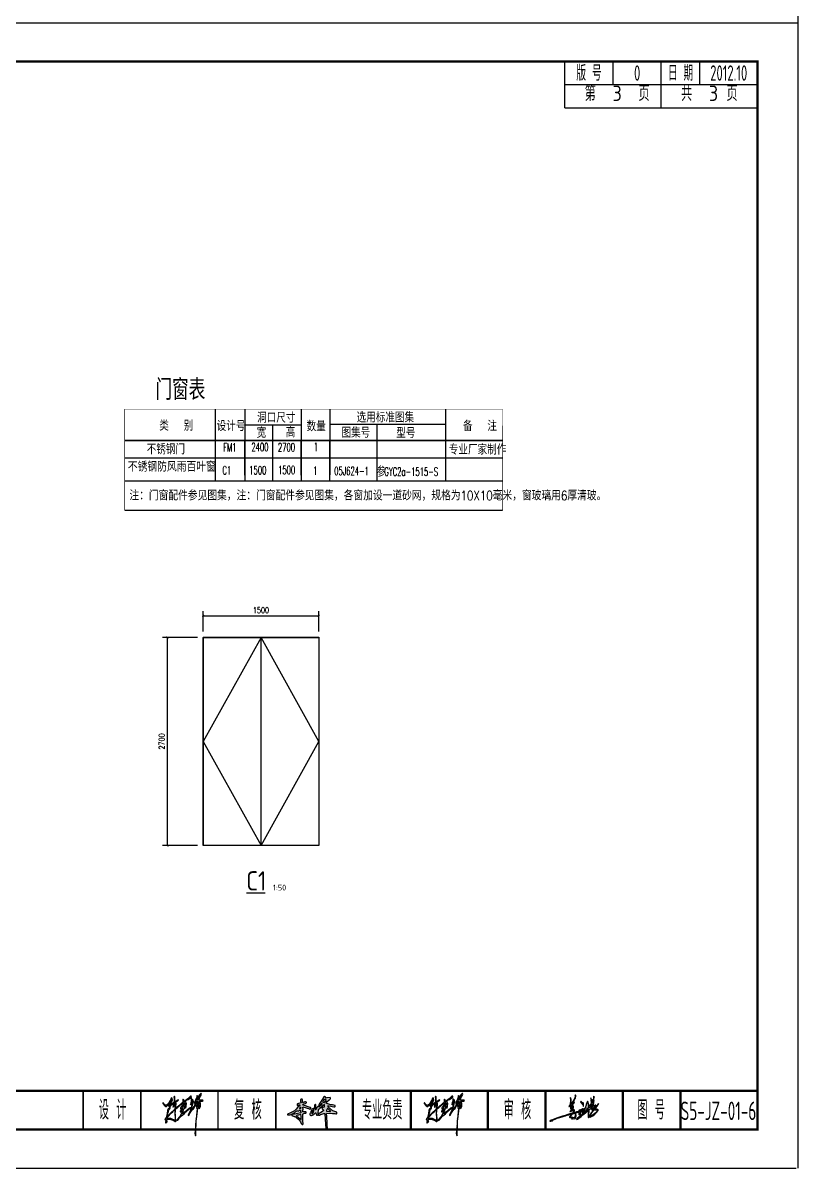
# Model space of a CAD drawing. Extents: x 45837 to 287007, y -98586 to 328021.
# Drawn here: x 67776 to 87887, y -98586 to -68886 of the extents above; entities that cross this region are included whole.
import ezdxf
from ezdxf.enums import TextEntityAlignment as Align

# ---------------------------------------------------------------- set-up
doc = ezdxf.new("R2010")
doc.units = 0
doc.header["$LTSCALE"] = 1000
doc.header["$MEASUREMENT"] = 0
for name, color, linetype in [('DIM_SYMB', 3, 'Continuous'), ('FHDI签名', 4, 'Continuous'), ('HIDE_B', 7, 'Continuous'), ('PUB_DIM', 3, 'Continuous'), ('PUB_TEXT', 7, 'Continuous'), ('QQ', 8, 'Continuous'), ('WALL', 9, 'Continuous'), ('图框', 7, 'Continuous'), ('文字', 7, 'Continuous'), ('栏目', 3, 'Continuous'), ('次轮廓线', 7, 'Continuous'), ('立面', 4, 'Continuous'), ('页码', 3, 'Continuous'), ('ＦＨＤＩ', 4, 'Continuous')]:
    doc.layers.add(name, color=color, linetype=linetype)
doc.styles.add('_HZTXT', font='txt.shx', dxfattribs={"width": 0.8, "bigfont": 'hztxt.shx'})
doc.styles.add('_SIMPLEX', font='SIMPLEX.shx', dxfattribs={"width": 0.8})
doc.styles.add('DIM_FONT', font='SIMPLEX', dxfattribs={"width": 0.7, "bigfont": 'GBCBIG'})
doc.styles.get("Standard").update_dxf_attribs({"font": 'gbenor.shx', "bigfont": 'gbcbig.shx'})
doc.dimstyles.new('DIMN50', dxfattribs={"dimscale": 0.5, "dimtxt": 300, "dimasz": 100, "dimexe": 250, "dimexo": 300, "dimgap": 150, "dimtad": 1, "dimdec": 0, "dimzin": 0, "dimdsep": 46, "dimtxsty": 'DIM_FONT', "dimblk": 'ARCHTICK', "dimcen": 0.09, "dimclrt": 7, "dimazin": 2, "dimtfac": 1, "dimtdec": 0, "dimtix": 1, "dimtmove": 2, "dimatfit": 3, "dimldrblk": 'ARCHTICK', "dimfxl": 0, "dimtolj": 1, "dimtzin": 0, "dimarcsym": 0})

# ---------------------------------------------------------------- blocks, each defined once
blk = doc.blocks.new('dwe')
at = {"linetype": 'Continuous'}
h = blk.add_hatch(color=256, dxfattribs=at)
h.paths.add_polyline_path([(32168.211, 20455.517), (32168.241, 20455.539, -0.076928), (32168.279, 20455.581, 0.343108), (32168.261, 20455.634), (32168.259, 20455.641), (32168.098, 20455.626, 0.082763), (32168.019, 20455.601), (32167.999, 20455.601), (32167.999, 20455.631), (32168.009, 20455.631), (32168.009, 20455.681, 0.433644), (32167.913, 20455.649, -0.083988), (32167.883, 20455.609), (32167.683, 20455.289, 0.241959), (32167.666, 20455.209, 0.088677), (32167.692, 20455.188), (32167.728, 20455.205, 0.005615), (32167.732, 20455.206), (32167.753, 20455.259, 0.154483), (32167.799, 20455.331, -1.209197), (32167.826, 20455.284, -0.109257), (32167.801, 20455.257, -0.116079), (32167.732, 20455.206), (32167.724, 20455.186, 0.148804), (32167.689, 20455.151), (32167.659, 20455.151), (32167.656, 20455.159, 0.636863), (32167.601, 20455.159, 0.220295), (32167.554, 20455.063), (32167.509, 20455.001), (32167.489, 20455.001), (32167.489, 20455.061), (32167.503, 20455.09), (32167.519, 20455.141), (32167.519, 20455.251), (32167.506, 20455.259, 0.524003), (32167.444, 20455.25), (32167.434, 20455.191), (32167.409, 20455.041), (32167.389, 20455.041), (32167.386, 20455.049, 0.551868), (32167.326, 20455.044, 0.11852), (32167.275, 20454.953, 0.071169), (32167.244, 20454.872), (32167.226, 20454.844, 0.10155), (32167.204, 20454.793, 0.705859), (32167.28, 20454.707, 0.161527), (32167.499, 20454.851), (32167.519, 20454.851), (32167.524, 20454.772), (32167.541, 20454.744), (32167.549, 20454.731), (32167.599, 20454.731), (32167.609, 20454.751), (32167.639, 20454.751), (32167.649, 20454.731), (32167.709, 20454.731, -0.124355), (32167.928, 20454.806), (32167.979, 20454.811), (32168.014, 20454.241), (32168.024, 20454.042, 0.594077), (32168.096, 20454.014, 0.243104), (32168.119, 20454.081, -0.084195), (32168.094, 20454.301), (32168.084, 20454.631), (32168.074, 20454.731), (32168.069, 20454.731, -0.200858), (32168.089, 20454.831), (32168.369, 20454.816, -0.063439), (32168.549, 20454.791, 0.343108), (32168.601, 20454.809), (32168.609, 20454.811), (32168.609, 20454.881), (32168.397, 20454.957), (32168.381, 20454.965, -0.084673), (32168.261, 20455.054, 0.071442), (32168.234, 20455.076), (32168.191, 20455.124, -0.149027), (32168.139, 20455.201), (32168.199, 20455.201), (32168.449, 20455.151), (32168.489, 20455.151, -0.295923), (32168.509, 20455.171), (32168.509, 20455.221), (32168.368, 20455.256), (32168.29, 20455.266, -0.064135), (32168.087, 20455.327), (32168.039, 20455.341, -0.249173), (32168.071, 20455.399), (32168.086, 20455.414)])
h.paths.add_polyline_path([(32168.049, 20455.491), (32168.041, 20455.489), (32167.949, 20455.391), (32167.869, 20455.401), (32167.869, 20455.431), (32167.886, 20455.454), (32167.915, 20455.493), (32167.919, 20455.511), (32167.949, 20455.511), (32167.949, 20455.501), (32167.969, 20455.501), (32167.969, 20455.511), (32168.049, 20455.511)], flags=16)
h.paths.add_polyline_path([(32167.969, 20455.271), (32167.969, 20455.161), (32167.938, 20455.156, 0.064743), (32167.841, 20455.127, 0.693991), (32167.834, 20455.09), (32167.851, 20455.054), (32167.87, 20455.006), (32167.897, 20454.997), (32167.919, 20454.991), (32167.919, 20454.971, 0.179878), (32167.871, 20454.949), (32167.851, 20454.937), (32167.636, 20454.794), (32167.629, 20454.771), (32167.609, 20454.771), (32167.614, 20454.872), (32167.624, 20454.951, -0.325645), (32167.681, 20455.039), (32167.716, 20455.064), (32167.936, 20455.264), (32167.939, 20455.271)], flags=16)
h.paths.add_polyline_path([(32168.119, 20455.071, -0.181335), (32168.156, 20455.049), (32168.173, 20455.023), (32168.266, 20454.939), (32168.279, 20454.911), (32168.22, 20454.916), (32168.069, 20454.931), (32168.069, 20454.981, 0.293881)], flags=16)
h.paths.add_polyline_path([(32167.399, 20454.991), (32167.399, 20454.961), (32167.384, 20454.882, -0.295272), (32167.299, 20454.801), (32167.299, 20454.831, 0.067267), (32167.325, 20454.883), (32167.343, 20454.93, 0.163021), (32167.369, 20454.971), (32167.379, 20454.966), (32167.379, 20454.991)], flags=16)
h = blk.add_hatch(color=256, dxfattribs=at)
h.paths.add_polyline_path([(32166.859, 20455.021, 0.138813), (32166.844, 20455.08, 0.305012), (32166.819, 20455.091, -0.192582), (32166.829, 20455.151), (32167.178, 20455.047), (32167.179, 20455.041, 0.254771), (32167.259, 20455.061, 0.439902), (32167.211, 20455.125), (32166.866, 20455.239, 0.288836), (32166.829, 20455.251, -0.33185), (32166.89, 20455.307), (32166.978, 20455.326, 0.248777), (32167.013, 20455.359), (32167.019, 20455.361), (32167.019, 20455.391), (32167.006, 20455.399, 0.156902), (32166.949, 20455.421, -0.226549), (32166.938, 20455.406, 0.203273), (32166.849, 20455.381), (32166.819, 20455.381), (32166.814, 20455.442, 0.141014), (32166.799, 20455.551, 0.181335), (32166.719, 20455.531), (32166.719, 20455.441, -0.388078), (32166.731, 20455.359), (32166.62, 20455.327, 0.123602), (32166.566, 20455.304, 0.460019), (32166.549, 20455.231), (32166.619, 20455.231), (32166.649, 20455.251), (32166.689, 20455.251), (32166.689, 20455.231), (32166.656, 20455.204), (32166.631, 20455.179, -0.071068), (32166.566, 20455.124, -0.129017), (32166.191, 20454.837), (32166.039, 20454.781, 0.313509), (32166.056, 20454.739), (32166.059, 20454.731, 0.126518), (32166.277, 20454.786), (32166.297, 20454.795, 0.073631), (32166.529, 20454.951), (32166.569, 20454.951), (32166.569, 20454.941, 0.306384), (32166.63, 20454.957, 0.101225), (32166.689, 20454.981), (32166.709, 20454.981, 0.192884), (32166.729, 20454.881), (32166.729, 20454.851), (32166.711, 20454.847), (32166.409, 20454.771), (32166.289, 20454.771, -0.295923), (32166.269, 20454.751), (32166.269, 20454.701), (32166.39, 20454.656), (32166.417, 20454.647, -0.097505), (32166.536, 20454.569, -0.139219), (32166.756, 20454.289), (32166.799, 20454.241), (32166.839, 20454.241), (32166.859, 20454.271), (32166.859, 20454.331), (32166.844, 20454.36), (32166.829, 20454.781), (32166.857, 20454.795, -0.122446), (32166.998, 20454.826, 0.488889), (32166.999, 20454.901), (32166.839, 20454.891, -0.138685), (32166.834, 20454.962, -0.251793)])
h.paths.add_polyline_path([(32166.729, 20455.081), (32166.7, 20455.077), (32166.699, 20455.071), (32166.659, 20455.071), (32166.659, 20455.091, 0.200858), (32166.699, 20455.121), (32166.729, 20455.121)], flags=16)
h.paths.add_polyline_path([(32166.739, 20454.761), (32166.744, 20454.652), (32166.749, 20454.491, -0.10594), (32166.681, 20454.544), (32166.676, 20454.549), (32166.527, 20454.677), (32166.509, 20454.681), (32166.509, 20454.711, 0.075528), (32166.718, 20454.756)], flags=16)
at = {"color": 7, "linetype": 'Continuous'}
for points in [[(32167.692, 20455.188), (32167.728, 20455.205, 0.121773), (32167.801, 20455.257, 0.109257), (32167.826, 20455.284, 1.209197), (32167.799, 20455.331, -0.154483), (32167.753, 20455.259), (32167.724, 20455.186, 0.148804), (32167.689, 20455.151), (32167.659, 20455.151), (32167.656, 20455.159, 0.636863), (32167.601, 20455.159, 0.220295), (32167.554, 20455.063), (32167.509, 20455.001), (32167.489, 20455.001), (32167.489, 20455.061), (32167.503, 20455.09), (32167.519, 20455.141), (32167.519, 20455.251), (32167.506, 20455.259, 0.524003), (32167.444, 20455.25), (32167.434, 20455.191), (32167.409, 20455.041), (32167.389, 20455.041), (32167.386, 20455.049, 0.551868), (32167.326, 20455.044, 0.11852), (32167.275, 20454.953, 0.071169), (32167.244, 20454.872), (32167.226, 20454.844, 0.10155), (32167.204, 20454.793, 0.705859), (32167.28, 20454.707, 0.161527), (32167.499, 20454.851), (32167.519, 20454.851), (32167.524, 20454.772), (32167.541, 20454.744), (32167.549, 20454.731), (32167.599, 20454.731), (32167.609, 20454.751), (32167.639, 20454.751), (32167.649, 20454.731), (32167.709, 20454.731, -0.124355), (32167.928, 20454.806), (32167.979, 20454.811), (32168.014, 20454.241), (32168.024, 20454.042, 0.594077), (32168.096, 20454.014, 0.243104), (32168.119, 20454.081, -0.084195), (32168.094, 20454.301), (32168.084, 20454.631), (32168.074, 20454.731), (32168.069, 20454.731, -0.200858), (32168.089, 20454.831), (32168.369, 20454.816, -0.063439), (32168.549, 20454.791, 0.343108), (32168.601, 20454.809), (32168.609, 20454.811), (32168.609, 20454.881), (32168.397, 20454.957), (32168.381, 20454.965, -0.084673), (32168.261, 20455.054, 0.071442), (32168.234, 20455.076), (32168.191, 20455.124, -0.149027), (32168.139, 20455.201), (32168.199, 20455.201), (32168.449, 20455.151), (32168.489, 20455.151, -0.295923), (32168.509, 20455.171), (32168.509, 20455.221), (32168.368, 20455.256), (32168.29, 20455.266, -0.064135), (32168.087, 20455.327), (32168.039, 20455.341, -0.249173), (32168.071, 20455.399), (32168.086, 20455.414), (32168.211, 20455.517), (32168.241, 20455.539, -0.076928), (32168.279, 20455.581, 0.343108), (32168.261, 20455.634), (32168.259, 20455.641), (32168.098, 20455.626, 0.082763), (32168.019, 20455.601), (32167.999, 20455.601), (32167.999, 20455.631), (32168.009, 20455.631), (32168.009, 20455.681, 0.433644), (32167.913, 20455.649, -0.083988), (32167.883, 20455.609), (32167.683, 20455.289, 0.241959), (32167.666, 20455.209, 0.088677), (32167.692, 20455.188, 0.088677)], [(32167.379, 20454.966), (32167.369, 20454.971, -0.163021), (32167.343, 20454.93), (32167.325, 20454.883, -0.067267), (32167.299, 20454.831), (32167.299, 20454.801, 0.295272), (32167.384, 20454.882), (32167.399, 20454.961), (32167.399, 20454.991), (32167.379, 20454.991), (32167.379, 20454.966)]]:
    blk.add_lwpolyline(points, format="xyb", close=True, dxfattribs=at)
for points in [[(32166.289, 20454.771, -0.295923), (32166.269, 20454.751), (32166.269, 20454.701), (32166.39, 20454.656), (32166.417, 20454.647, -0.097505), (32166.536, 20454.569, -0.139219), (32166.756, 20454.289), (32166.799, 20454.241), (32166.839, 20454.241), (32166.859, 20454.271), (32166.859, 20454.331), (32166.844, 20454.36), (32166.829, 20454.781), (32166.857, 20454.795, -0.122446), (32166.998, 20454.826, 0.488889), (32166.999, 20454.901), (32166.839, 20454.891, -0.138685), (32166.834, 20454.962, -0.251793), (32166.859, 20455.021, 0.138813), (32166.844, 20455.08, 0.305012), (32166.819, 20455.091, -0.192582), (32166.829, 20455.151), (32167.178, 20455.047), (32167.179, 20455.041, 0.254771), (32167.259, 20455.061, 0.439902), (32167.211, 20455.125), (32166.866, 20455.239, 0.288836), (32166.829, 20455.251, -0.33185), (32166.89, 20455.307), (32166.978, 20455.326, 0.248777), (32167.013, 20455.359), (32167.019, 20455.361), (32167.019, 20455.391), (32167.006, 20455.399, 0.156902), (32166.949, 20455.421, -0.226549), (32166.938, 20455.406, 0.203273), (32166.849, 20455.381), (32166.819, 20455.381), (32166.814, 20455.442, 0.141014), (32166.799, 20455.551, 0.181335), (32166.719, 20455.531), (32166.719, 20455.441, -0.388078), (32166.731, 20455.359), (32166.62, 20455.327, 0.123602), (32166.566, 20455.304, 0.460019), (32166.549, 20455.231), (32166.619, 20455.231), (32166.649, 20455.251), (32166.689, 20455.251), (32166.689, 20455.231), (32166.656, 20455.204), (32166.631, 20455.179, -0.071068), (32166.566, 20455.124, -0.129017), (32166.191, 20454.837), (32166.039, 20454.781, 0.313509), (32166.056, 20454.739), (32166.059, 20454.731, 0.126518), (32166.277, 20454.786), (32166.297, 20454.795, 0.073631), (32166.529, 20454.951), (32166.569, 20454.951), (32166.569, 20454.941, 0.306384), (32166.63, 20454.957, 0.101225), (32166.689, 20454.981), (32166.709, 20454.981, 0.192884), (32166.729, 20454.881), (32166.729, 20454.851), (32166.711, 20454.847), (32166.409, 20454.771), (32166.289, 20454.771), (32166.279, 20454.781)], [(32166.699, 20455.071), (32166.7, 20455.077), (32166.729, 20455.081), (32166.729, 20455.121), (32166.699, 20455.121, -0.200858), (32166.659, 20455.091), (32166.659, 20455.071), (32166.699, 20455.071)], [(32167.629, 20454.771), (32167.636, 20454.794), (32167.851, 20454.937), (32167.871, 20454.949, -0.179878), (32167.919, 20454.971), (32167.919, 20454.991), (32167.897, 20454.997), (32167.87, 20455.006), (32167.851, 20455.054), (32167.834, 20455.09, -0.693991), (32167.841, 20455.127, -0.064743), (32167.938, 20455.156), (32167.969, 20455.161), (32167.969, 20455.271), (32167.939, 20455.271), (32167.936, 20455.264), (32167.716, 20455.064), (32167.681, 20455.039, 0.325645), (32167.624, 20454.951), (32167.614, 20454.872), (32167.609, 20454.771), (32167.629, 20454.771)], [(32168.279, 20454.911), (32168.266, 20454.939), (32168.173, 20455.023), (32168.156, 20455.049, 0.181335), (32168.119, 20455.071, -0.293881), (32168.069, 20454.981), (32168.069, 20454.931), (32168.22, 20454.916), (32168.279, 20454.911)], [(32166.749, 20454.491), (32166.744, 20454.652), (32166.739, 20454.761), (32166.718, 20454.756, -0.075528), (32166.509, 20454.711), (32166.509, 20454.681), (32166.527, 20454.677), (32166.676, 20454.549), (32166.681, 20454.544, 0.10594), (32166.749, 20454.491)]]:
    blk.add_lwpolyline(points, format="xyb", dxfattribs=at)
blk.add_lwpolyline([(32167.949, 20455.391), (32168.041, 20455.489), (32168.049, 20455.491), (32168.049, 20455.511), (32167.969, 20455.511), (32167.969, 20455.501), (32167.949, 20455.501), (32167.949, 20455.511), (32167.919, 20455.511), (32167.915, 20455.493), (32167.886, 20455.454), (32167.869, 20455.431), (32167.869, 20455.401), (32167.949, 20455.391)], dxfattribs=at)
blk = doc.blocks.new('chf')
at = {"linetype": 'Continuous'}
h = blk.add_hatch(color=4, dxfattribs=at)
h.paths.add_polyline_path([(283, 254), (289, 260), (293, 268), (292, 278), (288, 281), (286, 285), (288, 291), (301, 310), (310, 331), (309, 343), (305, 349), (301, 347), (298, 338), (292, 329), (282, 309), (279, 307), (272, 296), (261, 288), (256, 289), (250, 293), (236, 309), (233, 308), (232, 303), (248, 284), (256, 280), (263, 280), (269, 284), (286, 306), (304, 336), (298, 317), (284, 296), (279, 281), (286, 272), (286, 267), (284, 264), (276, 261), (271, 247), (267, 225), (267, 216), (265, 212), (261, 191), (250, 174), (252, 171), (258, 170), (255, 150), (255, 147), (258, 145), (265, 152), (270, 160), (266, 162), (264, 158), (262, 159), (264, 173), (276, 176), (298, 175), (323, 165), (334, 158), (336, 158), (340, 163), (337, 173), (337, 188), (335, 198), (336, 210), (334, 231), (336, 238), (336, 255), (341, 263), (351, 270), (356, 276), (363, 279), (377, 292), (384, 296), (387, 300), (396, 304), (396, 292), (383, 280), (383, 273), (379, 273), (377, 270), (378, 248), (373, 241), (373, 237), (377, 236), (391, 248), (390, 233), (371, 199), (346, 172), (346, 167), (355, 169), (361, 175), (364, 181), (385, 203), (406, 220), (420, 235), (423, 236), (449, 260), (452, 265), (450, 266), (411, 233), (394, 221), (403, 238), (401, 244), (396, 242), (398, 254), (401, 258), (403, 258), (414, 268), (416, 267), (419, 270), (419, 273), (422, 278), (421, 283), (423, 286), (424, 302), (421, 310), (419, 310), (402, 296), (401, 304), (403, 310), (410, 319), (419, 322), (425, 330), (435, 336), (439, 336), (454, 347), (465, 358), (464, 363), (463, 364), (458, 362), (436, 342), (403, 317), (403, 333), (398, 339), (394, 336), (396, 325), (396, 312), (380, 299), (376, 294), (373, 294), (359, 281), (337, 264), (340, 301), (338, 308), (335, 309), (323, 288), (326, 305), (331, 311), (353, 325), (359, 332), (356, 334), (334, 320), (332, 317), (327, 316), (329, 320), (331, 348), (330, 357), (327, 361), (325, 361), (323, 358), (325, 350), (325, 328), (322, 312), (297, 295), (294, 291), (294, 288), (296, 286), (299, 286), (301, 289), (319, 301), (317, 281), (315, 278), (315, 276), (318, 275), (326, 281), (329, 286), (329, 290), (332, 291), (331, 258), (292, 224), (270, 201), (268, 202), (269, 209), (273, 217), (272, 220), (278, 236), (278, 245), (282, 249)])
h.paths.add_polyline_path([(297, 223), (304, 227), (313, 235), (313, 237), (318, 243), (329, 251), (331, 250), (330, 213), (332, 197), (332, 167), (299, 181), (265, 181), (268, 190), (286, 210), (287, 213)], flags=16)
h.paths.add_polyline_path([(382, 251), (383, 264), (386, 268), (389, 269), (393, 269), (393, 261)], flags=16)
h.paths.add_polyline_path([(390, 277), (394, 281), (395, 281), (395, 279), (392, 276)], flags=16)
h.paths.add_polyline_path([(402, 280), (402, 287), (416, 298), (417, 298), (418, 296), (416, 278), (408, 269), (406, 269), (409, 275), (409, 280), (407, 282)], flags=16)
h.paths.add_polyline_path([(508, 291), (506, 291), (501, 285), (503, 282), (513, 285), (512, 279), (506, 270), (506, 266), (510, 264), (505, 209), (505, 193), (503, 188), (503, 180), (501, 176), (502, 171), (500, 166), (499, 129), (497, 121), (499, 112), (497, 93), (498, 83), (495, 80), (493, 63), (494, 51), (499, 43), (501, 44), (501, 98), (503, 132), (503, 159), (505, 180), (509, 199), (510, 223), (516, 262), (525, 265), (530, 264), (534, 270), (537, 283), (537, 305), (530, 322), (551, 324), (559, 328), (556, 332), (524, 332), (533, 354), (544, 372), (546, 379), (544, 385), (542, 386), (530, 373), (511, 345), (510, 347), (513, 352), (513, 356), (515, 358), (516, 363), (512, 369), (509, 366), (508, 356), (499, 332), (486, 306), (490, 304), (495, 309), (503, 325), (506, 321), (510, 321), (498, 297), (494, 292), (493, 294), (490, 292), (487, 283), (477, 269), (479, 267), (483, 271), (477, 258), (478, 255), (481, 257), (504, 302), (507, 305), (515, 321), (517, 321), (515, 297)])
h.paths.add_polyline_path([(520, 290), (526, 295), (527, 296), (527, 293), (519, 286)], flags=16)
h.paths.add_polyline_path([(523, 301), (526, 313), (527, 314), (530, 307), (526, 302)], flags=16)
h.paths.add_polyline_path([(530, 289), (532, 289), (531, 275), (528, 272), (517, 272), (521, 279), (526, 283)], flags=16)
h.paths.add_polyline_path([(507, 328), (507, 332), (517, 345), (524, 359), (535, 371), (536, 372), (524, 343), (518, 333), (514, 330)], flags=16)
h.paths.add_polyline_path([(467, 317), (469, 325), (468, 343), (466, 344), (464, 342), (464, 323), (459, 310), (456, 299), (456, 296), (458, 294), (464, 300), (471, 315), (475, 320), (472, 302), (465, 282), (463, 269), (457, 256), (457, 251), (451, 240), (451, 236), (448, 233), (442, 217), (438, 211), (439, 207), (446, 212), (454, 228), (478, 264), (477, 268), (458, 243), (459, 250), (465, 263), (470, 282), (474, 290), (474, 295), (476, 298), (481, 321), (479, 331), (476, 334), (474, 334), (469, 319)])
h.paths.add_polyline_path([(499, 304), (498, 305), (496, 303), (497, 301)], flags=17)
h.paths.add_polyline_path([(457, 269), (455, 270), (452, 266), (454, 265)], flags=17)
at = {"color": 4, "linetype": 'Continuous', "elevation": 15644317}
for points in [[(544, 385), (542, 386), (530, 373), (511, 345), (510, 347), (513, 352), (513, 356), (515, 358), (516, 363), (512, 369), (509, 366), (508, 356), (499, 332), (486, 306), (490, 304), (495, 309), (503, 325), (506, 321), (510, 321), (498, 297), (494, 292), (493, 294), (490, 292), (487, 283), (477, 269), (479, 267), (483, 271), (477, 258), (478, 255), (481, 257), (504, 302), (507, 305), (515, 321), (517, 321), (515, 297), (508, 291), (506, 291), (501, 285), (503, 282), (513, 285), (512, 279), (506, 270), (506, 266), (510, 264), (505, 209), (505, 193), (503, 188), (503, 180), (501, 176), (502, 171), (500, 166), (499, 129), (497, 121), (499, 112), (497, 93), (498, 83), (495, 80), (493, 63), (494, 51), (499, 43), (501, 44), (501, 98), (503, 132), (503, 159), (505, 180), (509, 199), (510, 223), (516, 262), (525, 265), (530, 264), (534, 270), (537, 283), (537, 305), (530, 322), (551, 324), (559, 328), (556, 332), (524, 332), (533, 354), (544, 372), (546, 379), (544, 385)], [(535, 371), (536, 372), (524, 343), (518, 333), (514, 330), (507, 328), (507, 332), (517, 345), (524, 359), (535, 371)], [(464, 363), (463, 364), (458, 362), (436, 342), (403, 317), (403, 333), (398, 339), (394, 336), (396, 325), (396, 312), (380, 299), (376, 294), (373, 294), (359, 281), (337, 264), (340, 301), (338, 308), (335, 309), (323, 288), (326, 305), (331, 311), (353, 325), (359, 332), (356, 334), (334, 320), (332, 317), (327, 316), (329, 320), (331, 348), (330, 357), (327, 361), (325, 361), (323, 358), (325, 350), (325, 328), (322, 312), (297, 295), (294, 291), (294, 288), (296, 286), (299, 286), (301, 289), (319, 301), (317, 281), (315, 278), (315, 276), (318, 275), (326, 281), (329, 286), (329, 290), (332, 291), (331, 258), (292, 224), (270, 201), (268, 202), (269, 209), (273, 217), (272, 220), (278, 236), (278, 245), (282, 249), (283, 254), (289, 260), (293, 268), (292, 278), (288, 281), (286, 285), (288, 291), (301, 310), (310, 331), (309, 343), (305, 349), (301, 347), (298, 338), (292, 329), (282, 309), (279, 307), (272, 296), (261, 288), (256, 289), (250, 293), (236, 309), (233, 308), (232, 303), (248, 284), (256, 280), (263, 280), (269, 284), (286, 306), (304, 336), (298, 317), (284, 296), (279, 281), (286, 272), (286, 267), (284, 264), (276, 261), (271, 247), (267, 225), (267, 216), (265, 212), (261, 191), (250, 174), (252, 171), (258, 170), (255, 150), (255, 147), (258, 145), (265, 152), (270, 160), (266, 162), (264, 158), (262, 159), (264, 173), (276, 176), (298, 175), (323, 165), (334, 158), (336, 158), (340, 163), (337, 173), (337, 188), (335, 198), (336, 210), (334, 231), (336, 238), (336, 255), (341, 263), (351, 270), (356, 276), (363, 279), (377, 292), (384, 296), (387, 300), (396, 304), (396, 292), (383, 280), (383, 273), (379, 273), (377, 270), (378, 248), (373, 241), (373, 237), (377, 236), (391, 248), (390, 233), (371, 199), (346, 172), (346, 167), (355, 169), (361, 175), (364, 181), (385, 203), (406, 220), (420, 235), (423, 236), (449, 260), (452, 265), (450, 266), (411, 233), (394, 221), (403, 238), (401, 244), (396, 242), (398, 254), (401, 258), (403, 258), (414, 268), (416, 267), (419, 270), (419, 273), (422, 278), (421, 283), (423, 286), (424, 302), (421, 310), (419, 310), (402, 296), (401, 304), (403, 310), (410, 319), (419, 322), (425, 330), (435, 336), (439, 336), (454, 347), (465, 358), (464, 363)], [(394, 281), (395, 281), (395, 279), (392, 276), (390, 277), (394, 281)], [(416, 298), (417, 298), (418, 296), (416, 278), (408, 269), (406, 269), (409, 275), (409, 280), (407, 282), (402, 280), (402, 287), (416, 298)], [(468, 343), (466, 344), (464, 342), (464, 323), (459, 310), (456, 299), (456, 296), (458, 294), (464, 300), (471, 315), (475, 320), (472, 302), (465, 282), (463, 269), (457, 256), (457, 251), (451, 240), (451, 236), (448, 233), (442, 217), (438, 211), (439, 207), (446, 212), (454, 228), (478, 264), (477, 268), (458, 243), (459, 250), (465, 263), (470, 282), (474, 290), (474, 295), (476, 298), (481, 321), (479, 331), (476, 334), (474, 334), (469, 319), (467, 317), (469, 325), (468, 343)], [(499, 304), (498, 305), (496, 303), (497, 301), (499, 304)], [(530, 289), (532, 289), (531, 275), (528, 272), (517, 272), (521, 279), (526, 283), (530, 289)], [(526, 295), (527, 296), (527, 293), (519, 286), (520, 290), (526, 295)], [(526, 313), (527, 314), (530, 307), (526, 302), (523, 301), (526, 313)], [(329, 251), (331, 250), (330, 213), (332, 197), (332, 167), (299, 181), (265, 181), (268, 190), (286, 210), (287, 213), (297, 223), (304, 227), (313, 235), (313, 237), (318, 243), (329, 251)], [(389, 269), (393, 269), (393, 261), (382, 251), (383, 264), (386, 268), (389, 269)], [(457, 269), (455, 270), (452, 266), (454, 265), (457, 269)]]:
    blk.add_lwpolyline(points, dxfattribs=at)
blk = doc.blocks.new('jld')
at = {"linetype": 'Continuous'}
h = blk.add_hatch(color=4, dxfattribs=at)
h.paths.add_polyline_path([(424, 218), (427, 222), (431, 224), (440, 225), (442, 227), (467, 233), (475, 237), (481, 237), (485, 240), (489, 240), (494, 243), (503, 245), (505, 240), (504, 220), (506, 206), (514, 198), (517, 199), (524, 206), (532, 221), (533, 228), (543, 257), (550, 259), (552, 261), (559, 262), (561, 256), (561, 240), (559, 228), (560, 214), (499, 163), (476, 149), (470, 142), (471, 138), (475, 135), (486, 139), (538, 178), (540, 178), (561, 196), (569, 200), (577, 210), (639, 264), (640, 198), (638, 187), (639, 167), (642, 164), (644, 164), (649, 170), (652, 207), (652, 234), (654, 243), (656, 272), (659, 281), (664, 286), (666, 286), (677, 295), (689, 301), (692, 304), (707, 309), (689, 291), (687, 288), (687, 282), (695, 276), (710, 273), (715, 274), (718, 273), (718, 271), (714, 268), (710, 261), (685, 231), (653, 180), (652, 167), (655, 162), (657, 162), (659, 167), (662, 164), (671, 167), (707, 188), (735, 210), (767, 242), (779, 258), (783, 267), (783, 274), (779, 279), (766, 284), (740, 284), (739, 288), (765, 322), (789, 360), (789, 367), (764, 329), (735, 292), (724, 282), (701, 283), (697, 287), (711, 301), (717, 304), (723, 311), (747, 329), (754, 338), (753, 342), (742, 342), (712, 329), (695, 318), (692, 318), (688, 315), (681, 315), (689, 325), (705, 341), (712, 336), (718, 341), (718, 359), (724, 371), (724, 377), (720, 381), (722, 399), (725, 406), (721, 416), (724, 443), (731, 456), (725, 461), (719, 469), (715, 467), (715, 464), (718, 461), (720, 454), (717, 449), (714, 418), (703, 415), (694, 407), (696, 418), (695, 419), (693, 417), (690, 405), (686, 438), (684, 441), (679, 442), (676, 433), (678, 433), (683, 419), (683, 414), (681, 410), (683, 378), (680, 361), (677, 353), (658, 336), (657, 333), (651, 328), (651, 326), (654, 323), (657, 323), (670, 337), (673, 339), (676, 338), (679, 323), (667, 309), (661, 307), (658, 310), (653, 304), (649, 303), (647, 319), (647, 351), (642, 380), (639, 387), (634, 392), (631, 392), (628, 389), (611, 349), (601, 310), (598, 304), (598, 300), (593, 291), (580, 289), (576, 286), (563, 284), (558, 289), (554, 289), (545, 280), (509, 269), (506, 265), (505, 255), (501, 252), (472, 244), (463, 240), (426, 231), (433, 241), (443, 262), (442, 271), (435, 277), (423, 277), (398, 265), (405, 274), (410, 276), (414, 280), (414, 286), (428, 310), (430, 323), (426, 330), (419, 332), (420, 344), (429, 369), (442, 382), (442, 384), (438, 387), (432, 385), (419, 375), (415, 367), (400, 356), (421, 382), (439, 408), (442, 416), (450, 428), (450, 432), (456, 441), (464, 472), (464, 483), (458, 489), (456, 490), (448, 483), (449, 481), (454, 482), (457, 478), (457, 470), (450, 447), (435, 416), (420, 393), (405, 376), (405, 381), (401, 380), (390, 363), (391, 383), (394, 402), (394, 420), (391, 423), (388, 422), (385, 412), (385, 394), (382, 374), (383, 349), (366, 331), (364, 323), (369, 320), (380, 327), (411, 355), (414, 356), (408, 329), (396, 321), (385, 308), (384, 303), (387, 294), (399, 279), (379, 256), (378, 252), (380, 249), (385, 248), (417, 266), (425, 269), (433, 269), (435, 266), (434, 259), (418, 233), (412, 227), (382, 218), (378, 218), (363, 212), (345, 208), (308, 195), (269, 185), (198, 161), (110, 125), (104, 124), (98, 120), (89, 117), (87, 115), (87, 111), (89, 109), (102, 111), (115, 117), (124, 118), (131, 127), (143, 130), (148, 134), (164, 139), (192, 152), (231, 163), (247, 170), (267, 175), (278, 180), (307, 187), (311, 190), (314, 189), (319, 192), (323, 192), (335, 197), (340, 197), (345, 200), (351, 200), (356, 203), (361, 203), (372, 208), (378, 208), (382, 211), (403, 215), (382, 185), (372, 174), (372, 170), (376, 165), (394, 162), (418, 155), (418, 153), (411, 152), (404, 149), (402, 147), (403, 145), (413, 145), (421, 148), (424, 147), (433, 149), (449, 146), (456, 151), (459, 157), (460, 166), (465, 173), (467, 186), (462, 223), (459, 226), (455, 224), (455, 196), (453, 192), (454, 184), (452, 180), (452, 173), (447, 167), (434, 159), (421, 162), (386, 174), (385, 177), (410, 211), (416, 216)])
h.paths.add_polyline_path([(404, 293), (398, 300), (397, 306), (406, 318), (407, 318), (406, 299)], flags=16)
h.paths.add_polyline_path([(415, 302), (415, 319), (419, 322), (421, 322), (422, 313)], flags=16)
h.paths.add_polyline_path([(512, 234), (515, 249), (531, 253), (534, 255), (536, 254), (529, 233), (515, 209), (512, 217)], flags=16)
h.paths.add_polyline_path([(515, 258), (517, 263), (520, 263), (539, 271), (542, 271), (538, 264), (523, 259)], flags=16)
h.paths.add_polyline_path([(547, 268), (550, 274), (555, 275), (557, 274), (556, 270)], flags=16)
h.paths.add_polyline_path([(568, 227), (568, 264), (585, 271), (587, 270), (585, 261), (572, 231)], flags=16)
h.paths.add_polyline_path([(568, 274), (572, 275), (589, 281), (590, 283), (586, 283), (580, 280), (568, 278)], flags=17)
h.paths.add_polyline_path([(578, 229), (589, 257), (589, 261), (596, 275), (619, 281), (637, 288), (640, 288), (640, 280), (635, 274), (580, 229)], flags=16)
h.paths.add_polyline_path([(601, 292), (604, 308), (615, 347), (617, 349), (621, 362), (630, 381), (633, 379), (638, 366), (640, 302), (634, 299)], flags=16)
h.paths.add_polyline_path([(648, 243), (649, 244), (649, 241)], flags=16)
h.paths.add_polyline_path([(649, 248), (648, 269), (651, 275), (652, 275), (651, 255)], flags=16)
h.paths.add_polyline_path([(670, 179), (671, 184), (684, 210), (685, 218), (705, 246), (729, 275), (754, 276), (756, 275), (768, 275), (772, 274), (775, 271), (773, 264), (760, 246), (741, 226), (717, 206), (688, 186), (676, 180)], flags=16)
h.paths.add_polyline_path([(688, 334), (689, 350), (694, 356), (696, 356), (699, 348)], flags=16)
h.paths.add_polyline_path([(691, 369), (692, 370), (692, 368)], flags=16)
h.paths.add_polyline_path([(699, 376), (696, 386), (698, 398), (702, 405), (710, 409), (712, 409), (713, 410), (715, 408), (710, 388)], flags=16)
h.paths.add_polyline_path([(706, 363), (709, 366), (710, 367), (710, 364), (707, 361)], flags=16)
h.paths.add_polyline_path([(391, 444), (387, 449), (386, 450), (380, 449), (380, 437), (384, 437), (388, 429), (391, 427), (395, 432)], flags=17)
h.paths.add_polyline_path([(543, 391), (539, 394), (538, 395), (533, 393), (532, 386), (544, 374), (555, 356), (560, 351), (563, 351), (564, 354), (558, 365), (557, 370)], flags=17)
h.paths.add_polyline_path([(571, 371), (569, 374), (568, 375), (563, 375), (561, 373), (560, 367), (568, 349), (570, 348), (572, 351), (573, 360)], flags=17)
h.paths.add_polyline_path([(574, 340), (571, 344), (569, 340), (566, 346), (564, 347), (562, 345), (566, 327), (571, 321), (574, 324)], flags=17)
at = {"color": 4, "linetype": 'Continuous', "elevation": 15634200}
for points in [[(458, 489), (456, 490), (448, 483), (449, 481), (454, 482), (457, 478), (457, 470), (450, 447), (435, 416), (420, 393), (405, 376), (405, 381), (401, 380), (390, 363), (391, 383), (394, 402), (394, 420), (391, 423), (388, 422), (385, 412), (385, 394), (382, 374), (383, 349), (366, 331), (364, 323), (369, 320), (380, 327), (411, 355), (414, 356), (408, 329), (396, 321), (385, 308), (384, 303), (387, 294), (399, 279), (379, 256), (378, 252), (380, 249), (385, 248), (417, 266), (425, 269), (433, 269), (435, 266), (434, 259), (418, 233), (412, 227), (382, 218), (378, 218), (363, 212), (345, 208), (308, 195), (269, 185), (198, 161), (110, 125), (104, 124), (98, 120), (89, 117), (87, 115), (87, 111), (89, 109), (102, 111), (115, 117), (124, 118), (131, 127), (143, 130), (148, 134), (164, 139), (192, 152), (231, 163), (247, 170), (267, 175), (278, 180), (307, 187), (311, 190), (314, 189), (319, 192), (323, 192), (335, 197), (340, 197), (345, 200), (351, 200), (356, 203), (361, 203), (372, 208), (378, 208), (382, 211), (403, 215), (382, 185), (372, 174), (372, 170), (376, 165), (394, 162), (418, 155), (418, 153), (411, 152), (404, 149), (402, 147), (403, 145), (413, 145), (421, 148), (424, 147), (433, 149), (449, 146), (456, 151), (459, 157), (460, 166), (465, 173), (467, 186), (462, 223), (459, 226), (455, 224), (455, 196), (453, 192), (454, 184), (452, 180), (452, 173), (447, 167), (434, 159), (421, 162), (386, 174), (385, 177), (410, 211), (416, 216), (424, 218), (427, 222), (431, 224), (440, 225), (442, 227), (467, 233), (475, 237), (481, 237), (485, 240), (489, 240), (494, 243), (503, 245), (505, 240), (504, 220), (506, 206), (514, 198), (517, 199), (524, 206), (532, 221), (533, 228), (543, 257), (550, 259), (552, 261), (559, 262), (561, 256), (561, 240), (559, 228), (560, 214), (499, 163), (476, 149), (470, 142), (471, 138), (475, 135), (486, 139), (538, 178), (540, 178), (561, 196), (569, 200), (577, 210), (639, 264), (640, 198), (638, 187), (639, 167), (642, 164), (644, 164), (649, 170), (652, 207), (652, 234), (654, 243), (656, 272), (659, 281), (664, 286), (666, 286), (677, 295), (689, 301), (692, 304), (707, 309), (689, 291), (687, 288), (687, 282), (695, 276), (710, 273), (715, 274), (718, 273), (718, 271), (714, 268), (710, 261), (685, 231), (653, 180), (652, 167), (655, 162), (657, 162), (659, 167), (662, 164), (671, 167), (707, 188), (735, 210), (767, 242), (779, 258), (783, 267), (783, 274), (779, 279), (766, 284), (740, 284), (739, 288), (765, 322), (789, 360), (789, 367), (764, 329), (735, 292), (724, 282), (701, 283), (697, 287), (711, 301), (717, 304), (723, 311), (747, 329), (754, 338), (753, 342), (742, 342), (712, 329), (695, 318), (692, 318), (688, 315), (681, 315), (689, 325), (705, 341), (712, 336), (718, 341), (718, 359), (724, 371), (724, 377), (720, 381), (722, 399), (725, 406), (721, 416), (724, 443), (731, 456), (725, 461), (719, 469), (715, 467), (715, 464), (718, 461), (720, 454), (717, 449), (714, 418), (703, 415), (694, 407), (696, 418), (695, 419), (693, 417), (690, 405), (686, 438), (684, 441), (679, 442), (676, 433), (678, 433), (683, 419), (683, 414), (681, 410), (683, 378), (680, 361), (677, 353), (658, 336), (657, 333), (651, 328), (651, 326), (654, 323), (657, 323), (670, 337), (673, 339), (676, 338), (679, 323), (667, 309), (661, 307), (658, 310), (653, 304), (649, 303), (647, 319), (647, 351), (642, 380), (639, 387), (634, 392), (631, 392), (628, 389), (611, 349), (601, 310), (598, 304), (598, 300), (593, 291), (580, 289), (576, 286), (563, 284), (558, 289), (554, 289), (545, 280), (509, 269), (506, 265), (505, 255), (501, 252), (472, 244), (463, 240), (426, 231), (433, 241), (443, 262), (442, 271), (435, 277), (423, 277), (398, 265), (405, 274), (410, 276), (414, 280), (414, 286), (428, 310), (430, 323), (426, 330), (419, 332), (420, 344), (429, 369), (442, 382), (442, 384), (438, 387), (432, 385), (419, 375), (415, 367), (400, 356), (421, 382), (439, 408), (442, 416), (450, 428), (450, 432), (456, 441), (464, 472), (464, 483), (458, 489)], [(387, 449), (386, 450), (380, 449), (380, 437), (384, 437), (388, 429), (391, 427), (395, 432), (391, 444), (387, 449)], [(539, 394), (538, 395), (533, 393), (532, 386), (544, 374), (555, 356), (560, 351), (563, 351), (564, 354), (558, 365), (557, 370), (543, 391), (539, 394)], [(569, 374), (568, 375), (563, 375), (561, 373), (560, 367), (568, 349), (570, 348), (572, 351), (573, 360), (571, 371), (569, 374)], [(566, 346), (564, 347), (562, 345), (566, 327), (571, 321), (574, 324), (574, 340), (571, 344), (569, 340), (566, 346)], [(630, 381), (633, 379), (638, 366), (640, 302), (634, 299), (601, 292), (604, 308), (615, 347), (617, 349), (621, 362), (630, 381)], [(676, 428), (675, 429), (675, 427), (676, 428)], [(694, 356), (696, 356), (699, 348), (688, 334), (689, 350), (694, 356)], [(691, 369), (692, 370), (692, 368), (691, 369)], [(710, 409), (712, 409), (713, 410), (715, 408), (710, 388), (699, 376), (696, 386), (698, 398), (702, 405), (710, 409)], [(709, 366), (710, 367), (710, 364), (707, 361), (706, 363), (709, 366)], [(406, 318), (407, 318), (406, 299), (404, 293), (398, 300), (397, 306), (406, 318)], [(419, 322), (421, 322), (422, 313), (415, 302), (415, 319), (419, 322)], [(534, 255), (536, 254), (529, 233), (515, 209), (512, 217), (512, 234), (515, 249), (531, 253), (534, 255)], [(539, 271), (542, 271), (538, 264), (523, 259), (515, 258), (517, 263), (520, 263), (539, 271)], [(555, 275), (557, 274), (556, 270), (547, 268), (550, 274), (555, 275)], [(586, 283), (590, 283), (589, 281), (572, 275), (568, 274), (568, 278), (580, 280), (586, 283)], [(585, 271), (587, 270), (585, 261), (572, 231), (568, 227), (568, 264), (585, 271)], [(637, 288), (640, 288), (640, 280), (635, 274), (580, 229), (578, 229), (589, 257), (589, 261), (596, 275), (619, 281), (637, 288)], [(651, 275), (652, 275), (651, 255), (649, 248), (648, 269), (651, 275)], [(648, 243), (649, 244), (649, 241), (648, 243)], [(660, 313), (659, 314), (659, 312), (660, 313)], [(754, 276), (756, 275), (768, 275), (772, 274), (775, 271), (773, 264), (760, 246), (741, 226), (717, 206), (688, 186), (676, 180), (670, 179), (671, 184), (684, 210), (685, 218), (705, 246), (729, 275), (754, 276)], [(400, 146), (399, 147), (399, 144), (400, 146)]]:
    blk.add_lwpolyline(points, dxfattribs=at)
blk = doc.blocks.new('_ArchTick')
at = {"color": 0, "linetype": 'ByBlock', "const_width": 0.4}
blk.add_lwpolyline([(-0.5, -0.5), (0.5, 0.5)], dxfattribs=at)
blk = doc.blocks.new('*D257')
at = {"layer": 'Defpoints', "color": 0}
for p in [(71525, -84822), (72453, -84822), (72453, -90221)]:
    blk.add_point(p, dxfattribs=at)
at = {"layer": 'PUB_DIM', "color": 0, "lineweight": -2}
for p, q in [((72303, -84822), (71400, -84822)), ((71525, -90221), (71525, -84822)), ((72303, -90221), (71400, -90221))]:
    blk.add_line(p, q, dxfattribs=at)
at = {"layer": 'PUB_DIM', "color": 0, "lineweight": -2, "xscale": 50, "yscale": 50, "zscale": 50}
for p, rotation in [((71525, -84822), 90), ((71525, -90221), 270)]:
    blk.add_blockref('_ArchTick', p, dxfattribs=dict(at, rotation=rotation))
at = {"layer": 'PUB_DIM', "color": 7, "insert": (71375, -87521), "char_height": 150, "attachment_point": 5, "rotation": 90, "style": 'DIM_FONT'}
blk.add_mtext('\\A1;2700', dxfattribs=at)
blk = doc.blocks.new('*D258')
at = {"layer": 'Defpoints', "color": 0}
for p in [(75453, -84266), (72453, -84822), (75453, -84822)]:
    blk.add_point(p, dxfattribs=at)
at = {"layer": 'PUB_DIM', "color": 0, "lineweight": -2}
for p, q in [((72453, -84672), (72453, -84141)), ((72453, -84266), (75453, -84266)), ((75453, -84672), (75453, -84141))]:
    blk.add_line(p, q, dxfattribs=at)
at = {"layer": 'PUB_DIM', "color": 0, "lineweight": -2, "xscale": 50, "yscale": 50, "zscale": 50, "rotation": 180}
blk.add_blockref('_ArchTick', (72453, -84266), dxfattribs=at)
at = {"layer": 'PUB_DIM', "color": 0, "lineweight": -2, "xscale": 50, "yscale": 50, "zscale": 50}
blk.add_blockref('_ArchTick', (75453, -84266), dxfattribs=at)
at = {"layer": 'PUB_DIM', "color": 7, "insert": (73953, -84116), "char_height": 150, "attachment_point": 5, "style": 'DIM_FONT'}
blk.add_mtext('\\A1;1500', dxfattribs=at)

msp = doc.modelspace()

# ---------------------------------------------------------------- linework, layer by layer
at = {"ltscale": 0.5}
for p, q in [((72761.8, -78903.7), (72761.8, -80763.6)), ((73536.7, -78903.7), (73536.7, -79713.7)), ((74996.8, -78903.7), (74996.8, -79713.7)), ((75739.9, -78903.7), (75739.9, -79700.2)), ((78738, -78903.7), (78738, -80763.6)), ((75739.9, -79295.2), (78738, -79295.2)), ((73536.7, -79308.7), (74996.8, -79308.7)), ((74248.5, -79308.7), (74248.5, -80763.6)), ((76961, -79316), (76961, -80763.6)), ((70417.3, -79713.7), (75739.9, -79713.7)), ((77777.1, -79713.7), (70417.3, -79713.7)), ((73536.7, -79713.7), (73536.7, -79713.7)), ((73536.7, -79713.7), (73536.7, -79713.7)), ((73536.7, -80618.8), (73536.7, -79713.7)), ((73536.7, -79713.7), (73536.7, -80618.8)), ((73536.7, -79713.7), (73536.7, -80763.6)), ((74996.8, -79713.7), (74996.8, -79713.7)), ((74996.8, -80618.8), (74996.8, -79713.7)), ((74996.8, -79713.7), (74996.8, -80618.8)), ((74996.8, -79713.7), (74996.8, -80763.6)), ((75739.9, -80763.6), (75739.9, -79700.2)), ((75739.9, -79713.7), (77777.1, -79713.7)), ((77777.1, -79713.7), (80218.3, -79713.7)), ((80218.3, -79713.7), (77777.1, -79713.7)), ((77777.1, -79713.7), (80218.3, -79713.7))]:
    msp.add_line(p, q, dxfattribs=at)
for p, q in [((70417.3, -79713.7), (75739.9, -79713.7)), ((76961, -79713.7), (80218.3, -79713.7)), ((76961, -79715.8), (80218.3, -79715.8)), ((70417.3, -80167.4), (80219.4, -80167)), ((70417.3, -80167.4), (80219.4, -80167)), ((70417.3, -80167.4), (80219.4, -80167)), ((70417.3, -80167.3), (70417.3, -80167.3)), ((70417.3, -80167.4), (75818.3, -80167.4)), ((70417.3, -80167.4), (80218.3, -80167.4)), ((72761.9, -80167.4), (80219.4, -80167)), ((72761.9, -80167.3), (75739.9, -80167.3)), ((75740, -80167.4), (80219.4, -80167)), ((75740, -80167.4), (80218.3, -80167.4)), ((75740, -80167.4), (80218.3, -80167.4)), ((75740, -80169.5), (80219.4, -80169.1)), ((75740, -80169.5), (80218.3, -80169.5)), ((75740, -80169.5), (80218.3, -80169.5)), ((76961, -80167.3), (80218.3, -80167.3)), ((76961, -80169.4), (80218.3, -80169.4)), ((70417.3, -80620.9), (70417.3, -80620.9)), ((70417.3, -80763.6), (80220, -80762.7)), ((70417.3, -80763.6), (80218.3, -80763.6)), ((70417.3, -80763.6), (80218.3, -80763.6)), ((70417.3, -80763.6), (70417.4, -80763.6)), ((70417.3, -80763.6), (80218.3, -80763.6)), ((70417.3, -80763.6), (80218.3, -80763.6)), ((70417.3, -80763.6), (80218.3, -80763.6)), ((70417.3, -80763.6), (80220.3, -80763.6)), ((72761.8, -80763.6), (80218.3, -80763.6)), ((72761.9, -80763.6), (75740, -80763.4)), ((72761.9, -80763.6), (75740, -80763.6)), ((76961, -80763.6), (80218.3, -80763.6)), ((76961.1, -80763.4), (80219.9, -80763.2)), ((76961.1, -80763.6), (78681.4, -80763.6)), ((70417.3, -81074.5), (70417.3, -81074.5)), ((70417.3, -81339.4), (70417.4, -81339.4)), ((70417.3, -81526), (80220.3, -81526)), ((75453.5, -84821.9), (72453.5, -84821.9)), ((73953.5, -84821.9), (72453.5, -87521.4)), ((73953.5, -90221), (73953.5, -84821.9)), ((75453.5, -87521.4), (73953.5, -84821.9)), ((72453.5, -87521.4), (73953.5, -90221)), ((73953.5, -90221), (75453.5, -87521.4))]:
    msp.add_line(p, q)
msp.add_lwpolyline([(72453.5, -84821.9), (75453.5, -84821.9), (75453.5, -90221), (72453.5, -90221)], close=True)
at = {"layer": 'DIM_SYMB', "const_width": 35}
msp.add_lwpolyline([(73569.6, -91455.2), (74064, -91455.2)], dxfattribs=at)
at = {"layer": 'HIDE_B', "flags": 128}
msp.add_lwpolyline([(48837, -96586.1), (48837, -96586.1), (48837, -96586.1), (48837, -69886.1), (48837, -69886.1), (48837, -69886.1), (86837, -69886.1), (86837, -69886.1), (86837, -69886.1), (86837, -69886.1), (86837, -69886.1), (86837, -69886.1), (86837, -96586.1), (86837, -96586.1), (48837, -96586.1)], close=True, dxfattribs=at)
at = {"layer": 'PUB_TEXT', "ltscale": 0.5}
for p, q in [((75739.9, -80605.3), (75739.9, -79700.2)), ((75739.9, -79700.2), (75739.9, -79700.2)), ((75739.9, -79700.2), (75739.9, -80605.3))]:
    msp.add_line(p, q, dxfattribs=at)
at = {"layer": 'QQ'}
for p, q in [((72453.5, -84818.4), (72453.5, -90221)), ((72453.5, -84821.9), (72453.5, -84821.9)), ((75453.5, -84818.4), (75453.5, -90221)), ((75453.5, -84821.9), (75453.5, -84821.9))]:
    msp.add_line(p, q, dxfattribs=at)
at = {"layer": 'WALL', "color": 0}
msp.add_line((45837, -68886.1), (87887, -68886.1), dxfattribs=at)
at = {"layer": '图框', "linetype": 'Continuous'}
for points in [[(87887, -68886.1), (87887, -39186.1)], [(45837, -68886.1), (87887, -68886.1)], [(87887, -98586.1), (87887, -68886.1)], [(45837, -98586.1), (87837, -98586.1)]]:
    msp.add_lwpolyline(points, dxfattribs=at)
at = {"layer": '图框', "linetype": 'Continuous', "const_width": 60}
for points in [[(86837, -69886.1), (48837, -69886.1), (48837, -97586.1), (86837, -97586.1), (86837, -69886.1)], [(48837, -96586.1), (86837, -96586.1)], [(76337, -97586.1), (76337, -96586.1)], [(76337, -97586.1), (76337, -96586.1)], [(77837, -97586.1), (77837, -96586.1)], [(79837, -97586.1), (79837, -96586.1)], [(81337, -97586.1), (81337, -96586.1)], [(83337, -97586.1), (83337, -96586.1)], [(84837, -97586.1), (84837, -96586.1)]]:
    msp.add_lwpolyline(points, dxfattribs=at)
at = {"layer": '图框', "const_width": 40}
for points in [[(69337, -97586.1), (69337, -96586.1)], [(70837, -97586.1), (70837, -96586.1)], [(72837, -97586.1), (72837, -96586.1)], [(74337, -97586.1), (74337, -96586.1)]]:
    msp.add_lwpolyline(points, dxfattribs=at)
at = {"layer": '文字'}
for p, q in [((83087, -70486.1), (83087, -69886.1)), ((84337, -70486.1), (84337, -69886.1))]:
    msp.add_line(p, q, dxfattribs=at)
at = {"layer": '次轮廓线'}
msp.add_line((85337, -70486.1), (85337, -69886.1), dxfattribs=at)
at = {"layer": '立面', "const_width": 16.2}
for points in [[(70417.3, -81526), (70417.3, -78903.7), (80218.3, -78903.7), (80220.3, -81526)], [(80220.2, -80763.6), (70417.3, -80763.6)]]:
    msp.add_lwpolyline(points, dxfattribs=at)
at = {"layer": '页码'}
for p, q in [((81837, -71086.1), (81837, -69886.1)), ((81837, -70486.1), (86837, -70486.1)), ((81837, -70486.1), (86837, -70486.1)), ((84337, -71086.1), (84337, -70486.1)), ((81837, -71086.1), (86837, -71086.1))]:
    msp.add_line(p, q, dxfattribs=at)

# ---------------------------------------------------------------- block references
at = {"layer": 'FHDI签名', "linetype": 'Continuous', "xscale": 1.799999999988358, "yscale": 1.799999999988358, "zscale": 1.799999999988358}
msp.add_blockref('jld', (81287.9, -97568.8, -12507360), dxfattribs=at)
at = {"layer": 'ＦＨＤＩ'}
for name, p, xscale, yscale, zscale in [('chf', (70660.5, -97882.9, -34417497.4), 3.200000000011642, 3.200000000011642, 3.200000000011642), ('dwe', (-16008380.2, -10324575.2), 500, 500, 500), ('chf', (77441, -97882.9, -34417497.4), 3.200000000011642, 3.200000000011642, 3.200000000011642)]:
    msp.add_blockref(name, p, dxfattribs=dict(at, xscale=xscale, yscale=yscale, zscale=zscale))

# ---------------------------------------------------------------- texts
at = {"ltscale": 0.5, "style": '_HZTXT', "width": 0.8}
for s, p in [('洞口尺寸', (73850.6, -79256.7)), ('选用标准图集', (76434.5, -79248)), ('类  别', (71313.3, -79461.3)), ('设计号', (72803.7, -79470.7)), ('数量', (75135.8, -79478.1)), (' 备  注', (79000.6, -79470.7)), ('宽', (73842.2, -79644.9)), ('高', (74597, -79634.7)), ('图集号', (76042.3, -79644.9)), ('型号', (77463.2, -79655)), ('专业厂家制作', (78826.9, -80082.6)), ('参', (76946.3, -80656.8))]:
    msp.add_text(s, height=270, dxfattribs=at).set_placement(p)
at = {"layer": 'PUB_TEXT', "style": '_HZTXT', "width": 0.8}
for s, height, p in [('门窗表', 540, (71213.6, -78665)), ('不锈钢防风雨百叶窗', 253.8, (70497.3, -80523.4))]:
    msp.add_text(s, height=height, dxfattribs=at).set_placement(p)
at = {"layer": 'PUB_TEXT', "ltscale": 0.5}
for s, height, style, width, p in [('不锈钢门', 270, '_HZTXT', 0.8, (70988, -80074.6)), ('FM1', 216, '_SIMPLEX', 0.6, (72972.9, -80005.1)), ('2400', 216, '_SIMPLEX', 0.6, (73702.9, -79995.9)), ('2700', 216, '_SIMPLEX', 0.6, (74391.6, -79999.1)), ('1', 216, '_SIMPLEX', 0.6, (75322.4, -79990.1)), ('C1', 216, '_SIMPLEX', 0.6, (72953.1, -80594.2)), ('1500', 216, '_SIMPLEX', 0.6, (73648.4, -80594.2)), ('1500', 216, '_SIMPLEX', 0.6, (74396.5, -80588.9)), ('1', 216, '_SIMPLEX', 0.6, (75307.6, -80608.6)), ('05J624-1', 216, '_SIMPLEX', 0.6, (75852.6, -80613.2)), ('GYC2a-1515-S', 216, '_SIMPLEX', 0.6, (77152.8, -80632.5)), ('注：门窗配件参见图集，注：门窗配件参见图集，各窗加设一道砂网，规格为10X10毫米，窗玻璃用6厚清玻。', 243, '_HZTXT', 0.8, (70538.6, -81267.8))]:
    msp.add_text(s, height=height, dxfattribs=dict(at, style=style, width=width)).set_placement(p)
at = {"layer": 'PUB_TEXT'}
for s, height, p in [('C1', 500, (73569.6, -91386.6)), ('1:50', 150, (74264, -91386.6))]:
    msp.add_text(s, height=height, dxfattribs=at).set_placement(p)
at = {"layer": '图框', "width": 0.7}
for s, p in [('设 计', (70103.2, -97076.6)), ('复 核', (73612.7, -97076.6))]:
    msp.add_text(s, height=500, dxfattribs=at).set_placement(p, align=Align.MIDDLE_CENTER)
at = {"layer": '图框', "linetype": 'Continuous', "width": 0.7}
for s, height, p in [('专业负责', 500, (77097.8, -97076.6)), ('审 核', 500, (80605.6, -97076.6)), ('图 号', 500, (84075.3, -97076.6)), ('S5-JZ-01-6', 480, (85820, -97101.4))]:
    msp.add_text(s, height=height, dxfattribs=at).set_placement(p, align=Align.MIDDLE_CENTER)
at = {"layer": '文字', "width": 0.7}
for s, p in [('版 号', (82462, -70186.1)), ('0', (83712, -70186.1)), ('日 期', (84837, -70186.1)), ('2012.10', (86087, -70186.1))]:
    msp.add_text(s, height=400, dxfattribs=at).set_placement(p, align=Align.MIDDLE_CENTER)
at = {"layer": '栏目', "char_height": 500, "width": 2859.111, "attachment_point": 1}
for s, insert in [('{\\H0.8x;第  3  页}', (82350.7, -70511.6)), ('{\\H0.8x;共  3 页}', (84850.7, -70511.6))]:
    msp.add_mtext(s, dxfattribs=dict(at, insert=insert))

# ---------------------------------------------------------------- dimensions: what is measured, and where the dimension line sits
at = {"layer": 'PUB_DIM'}
for p1, p2, distance, text, picture, middle in [((72453.5, -84821.9), (75453.5, -84821.9), 555.5, '1500', '*D258', (73953.5, -84116.4)), ((72453.5, -90221), (72453.5, -84821.9), 928.7, '2700', '*D257', (71374.8, -87521.4))]:
    dim = msp.add_aligned_dim(p1=p1, p2=p2, distance=distance, text=text, dimstyle='DIMN50', dxfattribs=at)
    dim.commit()
    dim.dimension.update_dxf_attribs({"geometry": picture, "text_midpoint": middle})

doc.saveas('drawing.dxf')
